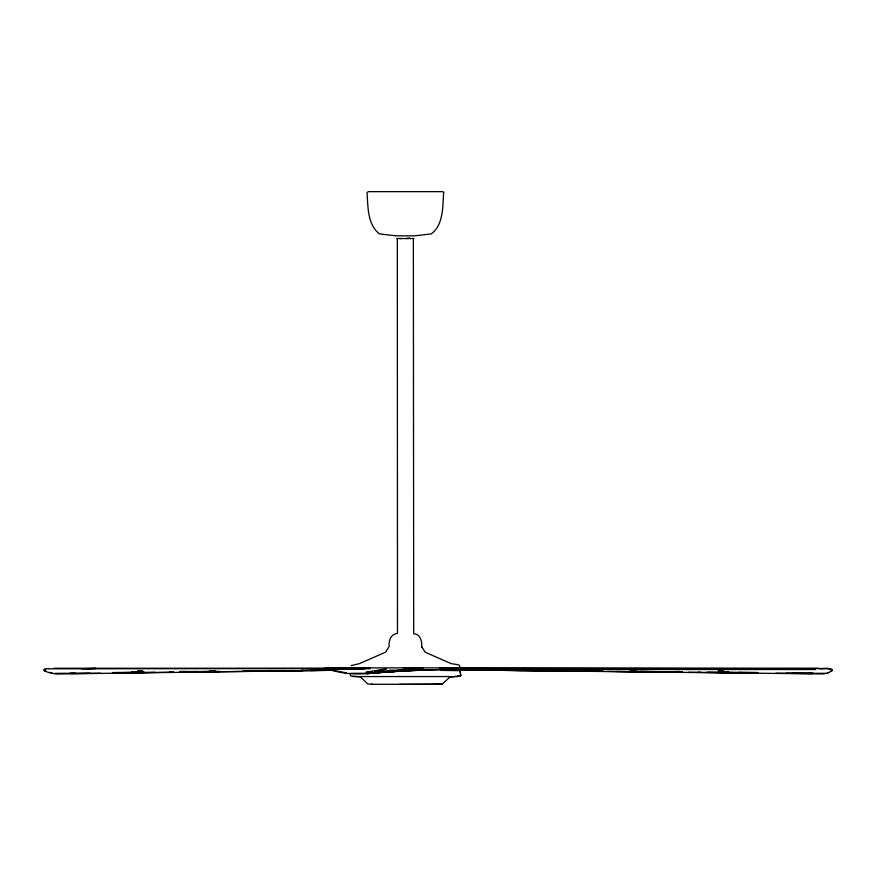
<?xml version="1.0" encoding="UTF-8"?>
<svg xmlns="http://www.w3.org/2000/svg" width="876" height="876" viewBox="0 0 876 876"><rect width="100%" height="100%" fill="white"/><g stroke="black" fill="none" stroke-linecap="round" stroke-linejoin="round"><path stroke-width="1.31" d="M350.378 673.294L350.51 675.933L360.452 676.94L367.81 683.97L372.661 684.298M410.077 670.425L440.836 669.461M460.141 671.158L460.732 675.429L460.053 675.933L450.122 676.94L441.931 684.298L371.413 684.298M831.193 671.071L831.904 670.512C829.441 667.337 821.973 669.603 818.118 668.585L486.519 668.508M460.031 670.501L460.732 675.429L457.206 676.557L449.443 676.94L450.122 676.94M351.188 665.574L359.368 663.658L385.506 652.215L389.141 646.51C388.594 642.009 389.973 636.633 394.156 634.268L397.485 633.282L397.321 238.546M828.849 672.396L827.13 672.987M457.206 676.557L460.732 675.429M383.48 669.768L386.59 669.089M46.034 669.089C43.548 668.815 43.581 671.301 46.143 671.213M385.013 669.078L366.004 672.122M375.99 671.268L382.232 670.02M825.63 673.348L785.914 673.206M406.157 238.546L409.431 238.042M372.256 671.793L367.274 672.319L372.431 671.936L369.749 672.144M48.476 668.487C34.733 669.965 56.425 674.914 59.656 673.951L333.449 670.271M331.008 670.052C344.115 674.093 358.142 674.695 371.72 673.151L368.478 673.48M367.088 673.25L351.232 673.348M369.223 673.414L406.125 670.556M366.924 673.6L371.402 673.217M81.621 668.804L95.659 668.246M377.852 672.341L369.683 673.031L379.111 672.297M388.605 671.432L381.816 672.002L389.886 671.465M393.981 670.972L399.336 670.523M366.004 673.688L403.376 670.523M408.72 668.793L414.14 668.366M367.143 672.363L371.161 672.045M395.273 671.049L402.007 670.534L395.185 671.027L400.562 670.6M389.71 671.399L382.921 671.903L391.035 671.41M406.004 670.545L374.819 672.845L418.268 669.91L434.178 669.822L382.713 671.531L407.154 670.6M411.381 668.837L418.148 668.355L411.37 668.815M403.234 670.589L395.109 671.136L404.613 670.567M407.351 670.6L377.359 672.483L426.163 669.877L409.869 670.501M48.563 668.815L369.398 668.519M414.118 668.837L422.254 668.322M388.429 671.443L383.031 671.783L389.765 671.421M424.772 669.702L410.176 669.987M384.214 671.487L380.151 671.695L385.56 671.432M395.054 670.939L401.821 670.589M393.674 671.06L404.504 670.545M409.924 670.293L422.101 669.724M86.089 668.815L95.583 668.607M395.131 670.709L399.182 670.556L392.426 670.83M434.781 684.298L441.843 684.112L399.379 684.353M399.522 670.25L423.513 669.713M358.032 668.213L331.708 668.749L362.04 668.246M417.524 667.873L423.305 667.753L403.267 667.753L403.967 667.873M340.523 668.848L358.185 668.563M137.565 671.334L143.029 671.257M322.072 668.837L354.879 668.388M137.97 671.268L142.076 671.213M323.879 668.826L356.685 668.388M132.221 671.695L136.01 671.695M341.815 668.859L362.04 668.596M90.042 673.206L54.958 673.348M112.873 672.899L155.151 672.319M170.152 672.122L173.328 672.045M179.689 671.991L219.942 671.454M243.78 671.125L285.466 670.578M310.597 670.217L333.8 669.91M138.605 671.158L142.481 670.961M322.609 668.826L361.963 668.366M137.882 671.366L141.956 671.323M349.327 668.837L361.974 668.716M69.708 673.272L75.172 673.206M113.431 672.724L144.825 672.33M169.725 671.859L173.503 671.969M180.368 671.87L214.719 671.334M243.298 671.005L284.12 670.578M311.429 670.228L333.329 669.932M70.452 673.589L100.565 673.217M112.873 673.053L173.371 672.177M179.46 672.221L333.263 670.282M318.327 668.826L364.613 668.355M138.211 671.071L142.284 671.027M351.057 668.826L364.613 668.695M132.057 672.012L135.966 671.98M179.58 671.531L186.402 671.454M209.572 671.224L215.496 671.136M245.598 670.819L272.261 670.578M311.254 670.14L333.603 669.943M112.873 672.549L134.794 672.319M170.207 671.958L173.087 671.925M179.766 671.848L218.212 671.454M243.933 671.18L302.986 670.567M310.827 670.49L333.077 670.26M312.688 668.826L369.792 668.311L301.552 668.826M132.221 672.045L134.97 672.023M180.029 671.618L197.823 671.454M210.087 671.345L215.584 671.29M244.229 671.027L293.471 670.578M311.166 670.414L333.099 670.217M398.613 669.801L409.574 669.702M389.141 670.217L440.54 669.768M367.252 668.333L369.814 668.322M439.73 667.873L457.447 667.753M346.666 668.826L369.902 668.651M138.2 671.301L142.295 671.268M311.243 669.976L333.099 669.812M209.32 671.104L214.784 671.06M245.817 670.83L278.546 670.578M311.276 670.326L333.723 670.151M355.985 668.191L330.734 668.257L358.481 668.257M356.116 668.508L331.106 668.815M348.079 668.596L349.294 668.585M459.593 669.844L463.524 669.833L440.858 669.779M396.861 238.546L400.956 238.546M413.1 238.546L414.074 238.546M354.714 667.753L351.385 667.753L369.738 667.862M368.851 667.873L441.8 667.873M54.027 668.257L369.497 668.202M487.757 669.45L815.293 669.538M440.956 669.516L459.966 669.505M440.519 670.359L458.893 670.501L441.044 670.359M352.831 676.557L449.147 676.557M345.681 668.268L331.665 668.213M324.766 668.191L329.321 668.213M324.843 668.508L329.332 668.519M345.648 668.596L331.643 668.53M324.843 669.45L330.493 669.461M440.858 668.213L460.01 668.257M441.241 668.246L457.086 668.311M440.694 668.563L459.966 668.574M467.313 668.388L446.815 668.224L510.489 668.826M441.384 668.574L450.669 668.64M463.01 668.366L506.886 668.826M460.699 668.673L477.387 668.826M719.229 670.928L723.39 670.972M476.314 669.702L522.841 670.118M576.069 670.578L602.031 670.808M630.72 671.06L636.184 671.115M675.812 671.454L679.94 671.498M461.356 669.921L522.797 670.458M533.659 670.545L601.987 671.136M630.611 671.388L682.535 671.837M726.204 672.221L728.952 672.242M738.501 672.33L757.62 672.494M719.316 670.885L723.477 671.104M462.353 668.695L475.996 668.837M718.495 671.224L722.875 671.268M473.883 669.691L523.377 670.206M557.355 670.578L601.308 671.027M629.735 671.235L635.494 671.388M640.827 671.454L681.977 671.881M724.299 672.33L757.182 672.669M807.771 673.206L813.235 673.261M465.671 669.954L603.838 671.399M607.769 671.443L681.659 672.21M688.383 672.286L756.755 672.998M775.829 673.206L812.731 673.589M464.017 669.943L601.013 671.29M615.894 671.443L681.67 672.089M697.986 672.253L700.811 672.275M706.198 672.33L756.864 672.834M792.397 673.184L811.548 673.37M790.842 668.574L801.814 668.815M718.145 671.136L723.817 671.191M467.313 668.738L475.515 668.826M725.667 671.64L728.405 671.662M475.055 669.702L525.48 670.271M552.756 670.578L601.845 671.136M629.68 671.388L682.284 672.034M708.191 672.33L757.937 672.79M467.313 669.965L822.783 673.951L827.47 673.217L832.2 670.698C830.426 666.581 822.148 669.308 818.173 668.257L447.647 668.213L806.216 668.749M400.376 238.546L413.352 238.546L413.702 633.885C420.381 633.644 422.331 641.9 421.63 647.145M346.338 672.877L332.365 670.184M49.965 672.407L51.925 672.877M832.178 669.549L830.919 669.078M421.619 646.51L425.21 652.215L451.239 663.658L458.345 664.731L459.648 665.574L459.933 667.227M443.672 192.326C442.61 206.145 443.749 224.519 431.375 233.881L414.72 235.841L396.16 235.841L379.461 233.881C367.252 224.541 368.062 206.44 367.033 192.687L368.205 191.647L442.413 191.647L443.672 192.326M377.589 671.191L374.862 671.421L377.589 671.246M412.782 669.702L410.088 669.91L412.771 669.702M414.14 669.943L410.132 670.25L414.14 669.943M377.523 671.093L374.819 671.279L377.534 671.115M416.79 669.669L410.012 670.129L416.79 669.669M477.53 668.541L467.05 668.596L477.53 668.541M485.326 669.768L477.453 669.801L485.326 669.768"/></g></svg>
